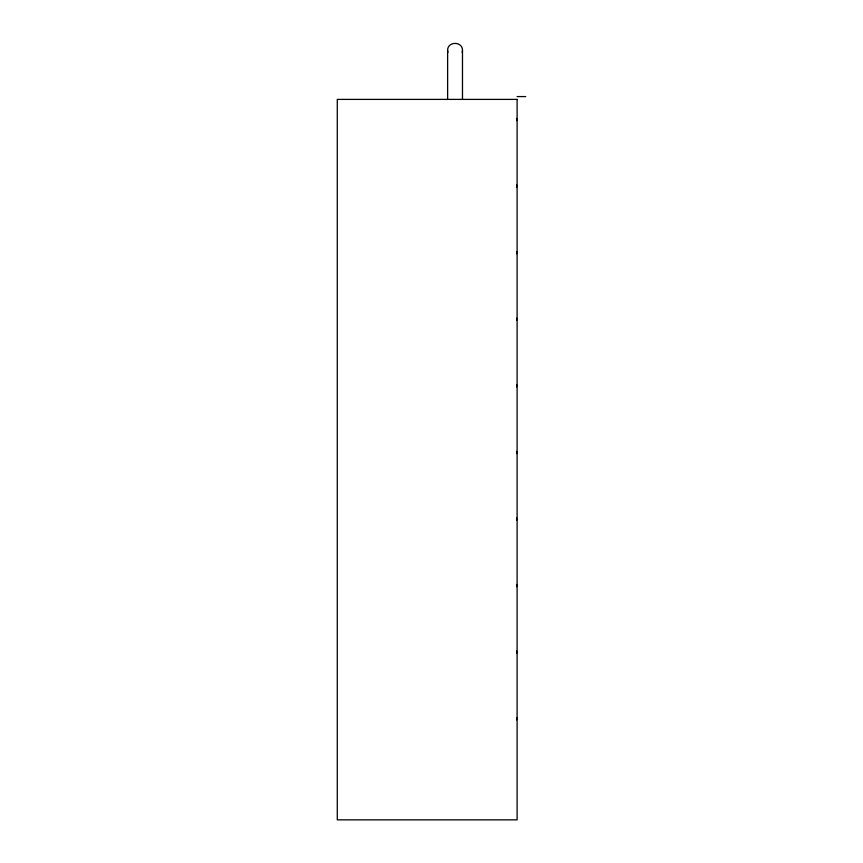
<?xml version="1.0" encoding="UTF-8"?>
<svg xmlns="http://www.w3.org/2000/svg" width="863" height="863" viewBox="0 0 863 863"><rect width="100%" height="100%" fill="white"/><g stroke="black" fill="none" stroke-linecap="round" stroke-linejoin="round"><path stroke-width="1.29" d="M447.627 99.148L447.627 50.583C447.261 41.036 462.848 41.036 462.482 50.583L462.482 99.148M462.234 52.503L462.482 50.583M517.11 96.58L525.718 96.58M447.627 50.583L447.875 52.503M516.635 118.436L516.635 120.647M516.635 185.016L516.635 187.228M516.635 251.586L516.635 253.808M516.635 318.167L516.635 320.389M516.635 384.747L516.635 386.969M516.635 451.327L516.635 453.539M516.635 517.908L516.635 520.119M516.635 584.488L516.635 586.7M516.635 651.069L516.635 653.28M516.635 717.638L516.635 719.861M517.11 99.396L337.282 99.396L337.282 819.85L517.11 819.85L517.11 99.396"/></g></svg>
